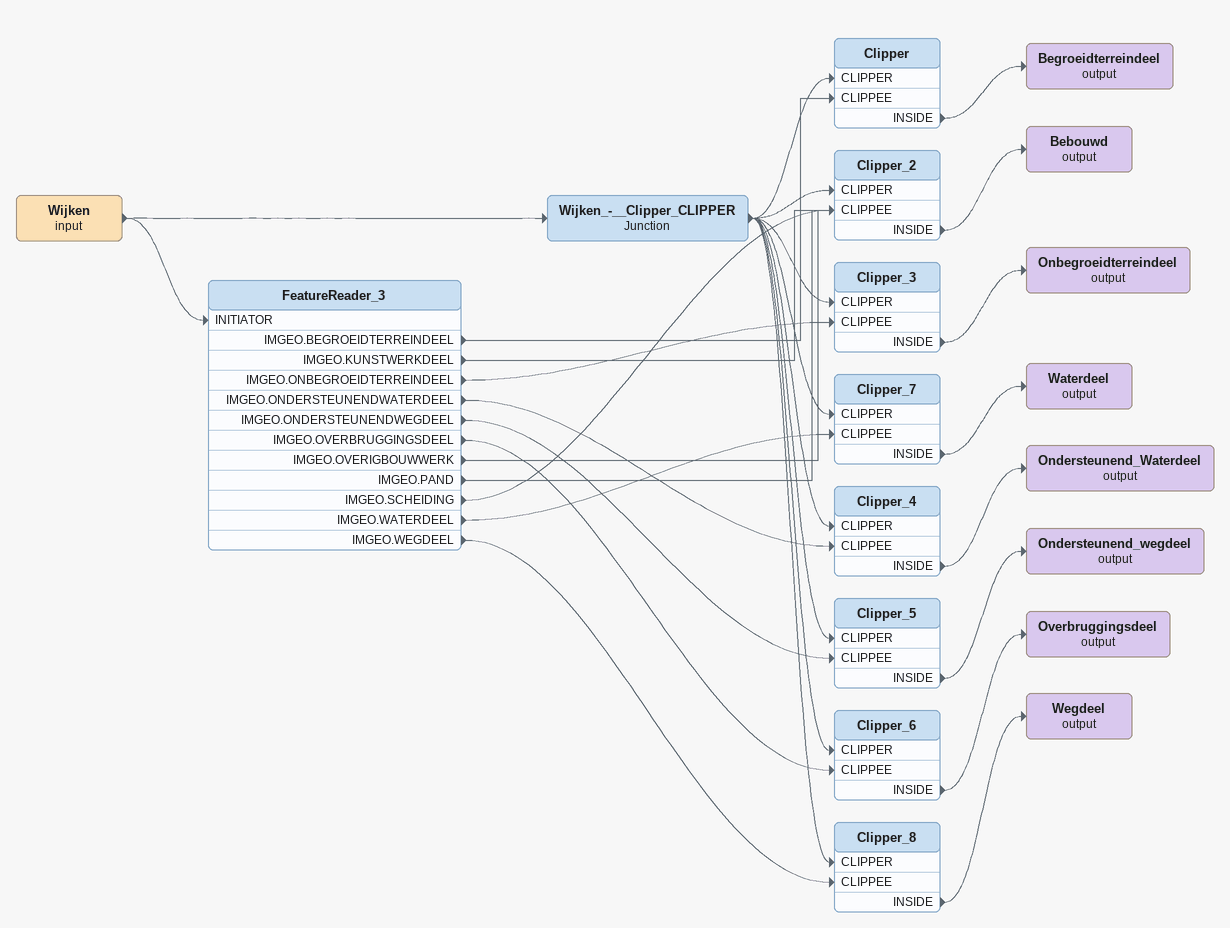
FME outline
Wijken (input)
    -> Wijken_-__Clipper_CLIPPER
    -> FeatureReader_3 [INITIATOR]
Wijken_-__Clipper_CLIPPER: Junction
    -> Clipper [CLIPPER]
    -> Clipper_3 [CLIPPER]
    -> Clipper_4 [CLIPPER]
    -> Clipper_2 [CLIPPER]
    -> Clipper_7 [CLIPPER]
    -> Clipper_5 [CLIPPER]
    -> Clipper_8 [CLIPPER]
    -> Clipper_6 [CLIPPER]
FeatureReader_3
    IMGEO.BEGROEIDTERREINDEEL -> Clipper [CLIPPEE]
    IMGEO.KUNSTWERKDEEL -> Clipper_2 [CLIPPEE]
    IMGEO.ONBEGROEIDTERREINDEEL -> Clipper_3 [CLIPPEE]
    IMGEO.ONDERSTEUNENDWATERDEEL -> Clipper_4 [CLIPPEE]
    IMGEO.ONDERSTEUNENDWEGDEEL -> Clipper_5 [CLIPPEE]
    IMGEO.OVERBRUGGINGSDEEL -> Clipper_6 [CLIPPEE]
    IMGEO.OVERIGBOUWWERK -> Clipper_2 [CLIPPEE]
    IMGEO.PAND -> Clipper_2 [CLIPPEE]
    IMGEO.SCHEIDING -> Clipper_2 [CLIPPEE]
    IMGEO.WATERDEEL -> Clipper_7 [CLIPPEE]
    IMGEO.WEGDEEL -> Clipper_8 [CLIPPEE]
Clipper
    INSIDE -> Begroeidterreindeel (output)
Begroeidterreindeel (output)
Clipper_2
    INSIDE -> Bebouwd (output)
Bebouwd (output)
Clipper_3
    INSIDE -> Onbegroeidterreindeel (output)
Onbegroeidterreindeel (output)
Clipper_7
    INSIDE -> Waterdeel (output)
Waterdeel (output)
Clipper_4
    INSIDE -> Ondersteunend_Waterdeel (output)
Ondersteunend_Waterdeel (output)
Clipper_5
    INSIDE -> Ondersteunend_wegdeel (output)
Ondersteunend_wegdeel (output)
Clipper_6
    INSIDE -> Overbruggingsdeel (output)
Overbruggingsdeel (output)
Clipper_8
    INSIDE -> Wegdeel (output)
Wegdeel (output)
